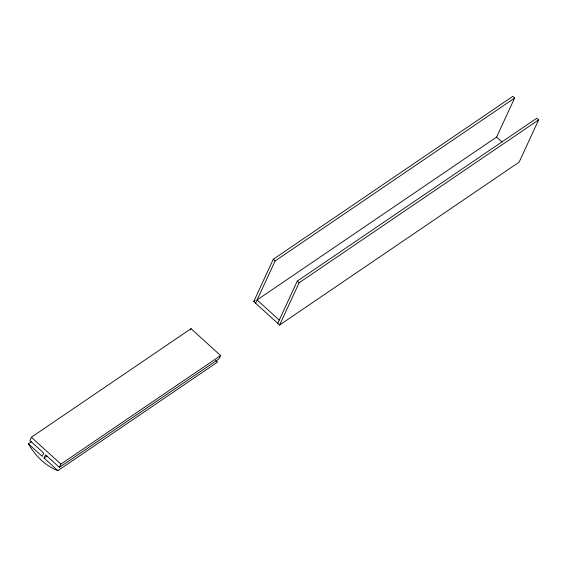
<?xml version="1.0" encoding="UTF-8"?>
<svg xmlns="http://www.w3.org/2000/svg" width="567" height="567" viewBox="0 0 567 567"><rect width="100%" height="100%" fill="white"/><g stroke="black" fill="none" stroke-linecap="round" stroke-linejoin="round"><path stroke-width="0.85" d="M215.701 360.321L217.586 362.044L57.905 470.638L44.049 458.037L45.551 454.791L59.407 467.385L219.089 358.791L220.591 355.537L191.036 328.669L31.355 437.256L29.853 440.509L43.709 453.111L42.206 456.357L28.35 443.763L31.277 441.771M59.407 467.385L60.91 464.132L220.591 355.537M190.434 329.966L191.036 328.669M277.752 323.353L297.278 281.09L536.8 118.198L538.65 119.878L519.117 162.148L279.595 325.033L253.74 301.524L273.266 259.254L512.788 96.362L514.638 98.041L496.607 137.058L257.085 299.95L279.255 320.107M255.582 303.203L275.115 260.933L514.638 98.041M279.595 325.033L299.128 282.77L538.65 119.878M253.74 301.524L255.2 300.524M44.049 458.037L46.983 456.045M496.607 137.058L501.823 141.8M273.266 259.254L275.115 260.933M297.278 281.09L299.128 282.77M31.355 437.256L60.91 464.132M57.905 470.638A44.148 27.918 55.8 0 1 28.35 443.763"/></g></svg>
